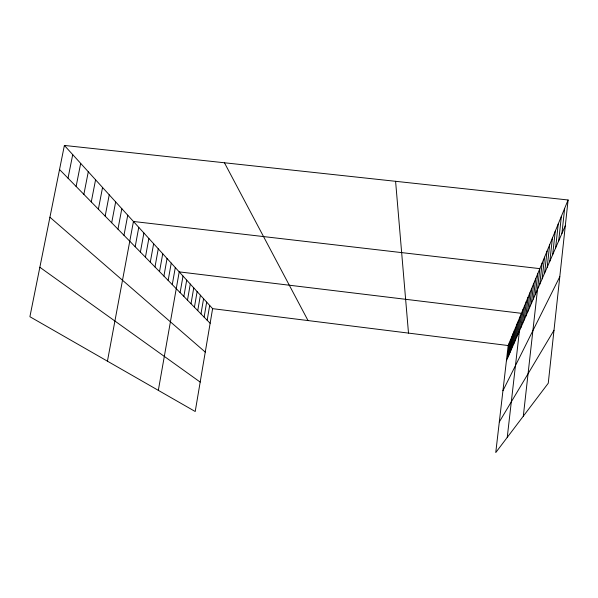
<?xml version="1.0" encoding="UTF-8"?>
<svg xmlns="http://www.w3.org/2000/svg" width="598" height="598" viewBox="0 0 598 598"><rect width="100%" height="100%" fill="white"/><g stroke="black" fill="none" stroke-linecap="round" stroke-linejoin="round"><path stroke-width="0.9" d="M568.1 199.986L548.254 383.236L495.757 452.559L508.18 345.539L568.1 199.986L64.382 145.441L29.9 316.716L195.21 411.506L212.611 308.658L64.382 145.441M552.672 254.696L555.258 231.179M555.609 247.953L558.248 223.921M558.689 240.897L561.373 216.327M561.918 233.489L564.654 208.351M539.77 284.267L542.147 263.03M542.139 278.847L544.546 257.192M544.599 273.196L547.058 251.1M547.177 267.299L549.674 244.754M549.861 261.139L552.403 238.116M525.904 316.065L528.034 297.318M527.668 312.021L529.828 292.96M529.492 307.843L531.682 288.445M531.383 303.5L533.61 283.766M533.349 299L535.606 278.915M535.389 294.328L537.684 273.877M523.31 416.178L539.837 268.644L133.444 221.477L107.438 361.177M513.749 343.94L515.648 327.39M515.102 340.83L517.031 324.041M516.5 337.631L518.459 320.58M517.943 334.319L519.924 317.015M507.246 437.385L521.441 313.33L179.213 271.881L158.328 390.359M520.97 327.383L523.011 309.525M522.555 323.735L524.625 305.593M524.199 319.967L526.3 301.527M507.553 358.142L509.339 342.729M508.719 355.466L510.528 339.843M509.922 352.708L511.753 336.861M511.155 349.875L513.017 333.804M512.434 346.952L514.31 330.642M200.98 313.92L203.582 298.708M204.12 317.127L206.676 302.117M207.17 320.244L209.689 305.436M194.425 307.237L197.123 291.6M197.751 310.624L200.397 295.203M183.855 296.436L186.703 280.126M187.48 300.144L190.284 284.065M191.009 303.739L193.752 287.885M180.11 292.616L183.018 276.067M168.158 280.417L171.237 263.098M172.269 284.611L175.289 267.56M159.524 271.597L162.738 253.731M163.912 276.082L167.059 258.493M154.987 266.97L158.268 248.813M145.434 257.215L148.857 238.453M150.292 262.178L153.641 243.722M135.178 246.75L138.766 227.345M140.395 252.072L143.901 232.996M123.98 235.313L127.748 215.205M111.691 222.77L115.661 201.9M117.956 229.169L121.82 208.687M105.166 216.11L109.24 194.828M98.371 209.165L102.55 187.466M91.27 201.922L95.575 179.789M83.862 194.357L88.295 171.768M76.118 186.456L80.678 163.389M68.023 178.182L72.717 154.62M506.416 360.751L565.312 225.708M502.933 390.726L559.788 276.725M499.315 421.934L553.987 330.275M212.611 308.658L508.18 345.539M39.849 267.276L200.188 382.085M49.926 217.238L205.264 352.095M59.531 169.518L210.145 323.279M224.444 162.768L308.03 320.565M395.592 181.306L408.501 333.101"/></g></svg>
